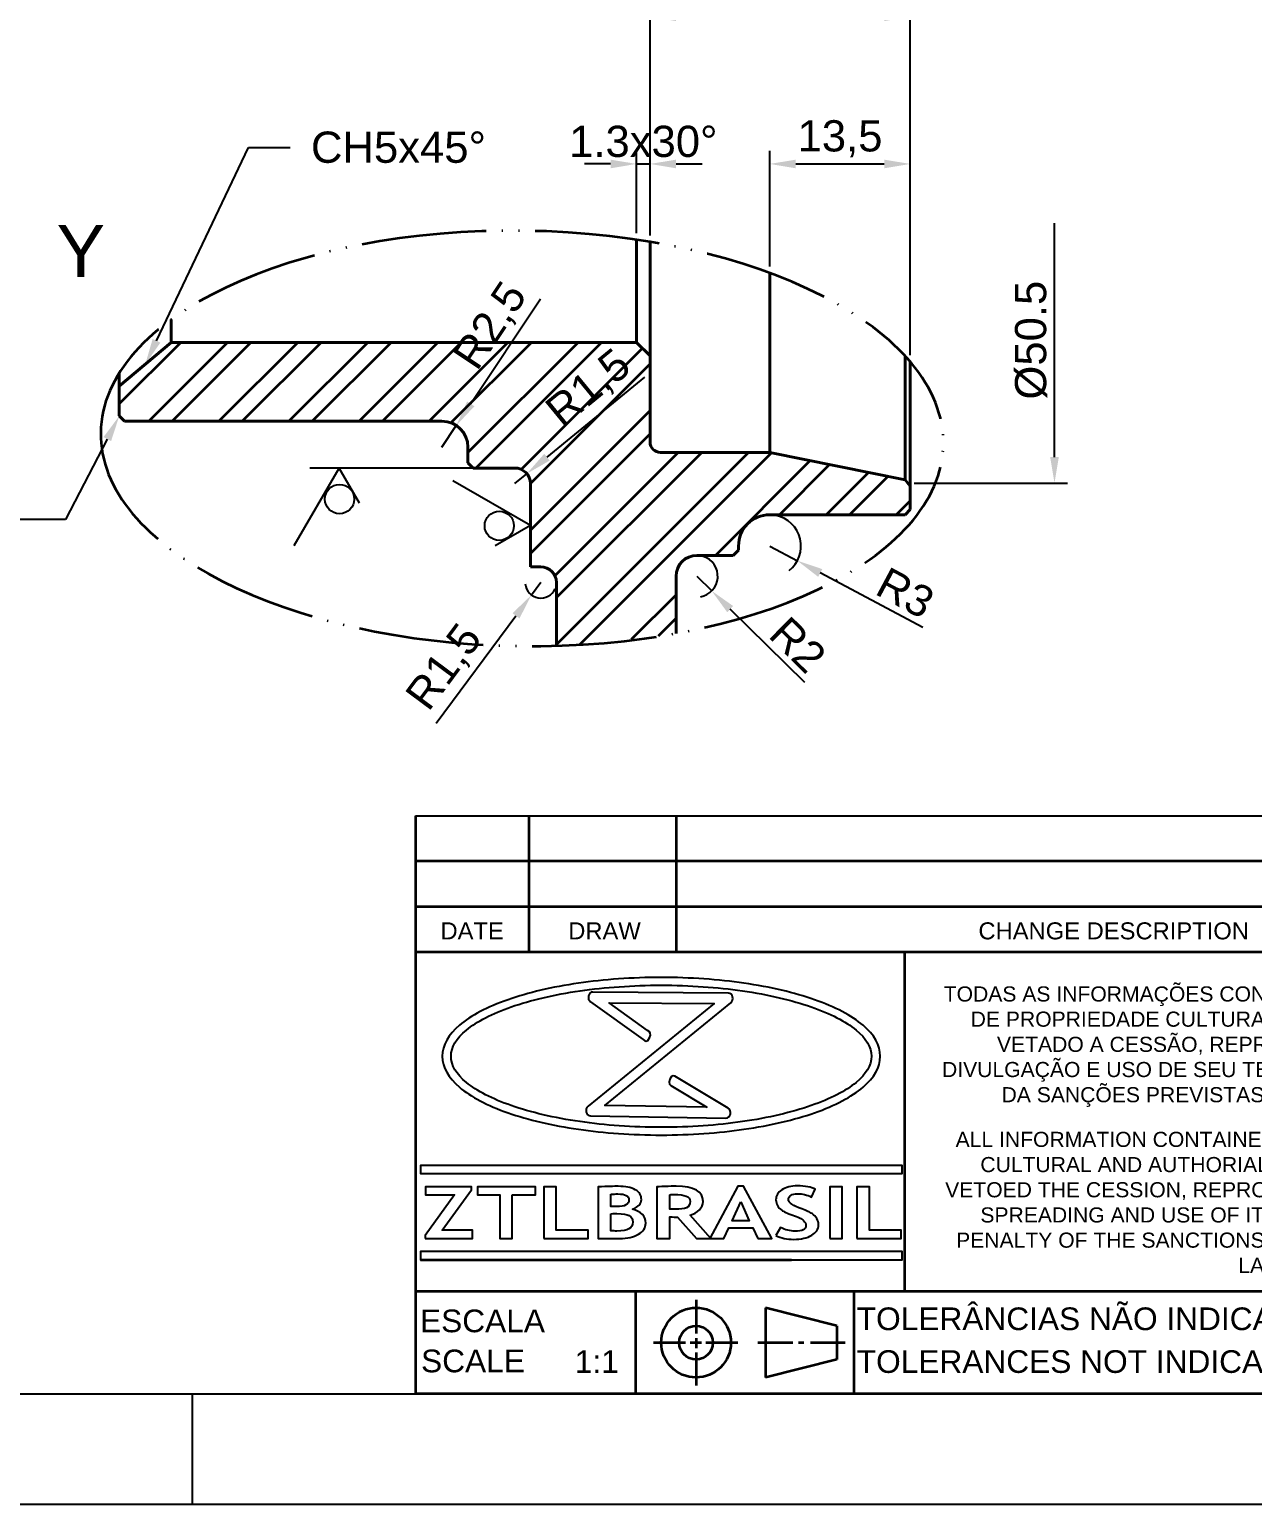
# Model space of a CAD drawing. Header units: millimetres. Extents: x 2429 to 2877, y 1091 to 1407.
# Drawn here: x 2637.2 to 2754.7, y 1091 to 1232.7 of the extents above; entities that cross this region are included whole.
import ezdxf
from ezdxf import colors
from ezdxf.entities.mleader import LeaderData, LeaderLine
from ezdxf.math import Vec2, Vec3

# ---------------------------------------------------------------- set-up
doc = ezdxf.new("R2010")
doc.units = ezdxf.units.MM
doc.linetypes.add('ACAD_ISO02W100', pattern=[15, 12, -3])
doc.linetypes.add('ACAD_ISO05W100', pattern=[33, 24, -3, 0, -3, 0, -3])
for name, color, linetype, lineweight in [('AM_0', 7, 'Continuous', 40), ('AM_5', 3, 'Continuous', 25), ('AM_7', 4, 'Continuous', 35), ('AM_8', 40, 'ACAD_ISO02W100', 35), ('AM_BOR', 2, 'ACAD_ISO05W100', 35)]:
    doc.layers.add(name, color=color, linetype=linetype, lineweight=lineweight)
doc.layers.add('Camada 1', color=7, linetype='Continuous')
doc.styles.get("Standard").update_dxf_attribs({"font": 'arial.ttf'})
doc.dimstyles.new('ISO-25', dxfattribs={"dimtxt": 3, "dimasz": 2.5, "dimexe": 1.25, "dimexo": 0.625, "dimtad": 1, "dimtxsty": 'Standard', "dimcen": 2.5, "dimadec": 0, "dimazin": 0, "dimtfac": 1, "dimtmove": 0, "dimatfit": 3, "dimfxl": 1, "dimarcsym": 0})

# ---------------------------------------------------------------- blocks, each defined once
blk = doc.blocks.new('A3 ZTL')
blk.add_line((19.57, 9.78), (401.17, 9.78))
at = {"layer": 'AM_BOR', "color": 135, "lineweight": 25}
blk.add_line((205.48, 9.78), (205.48, 0), dxfattribs=at)
at = {"layer": 'AM_BOR', "color": 135, "linetype": 'Continuous', "lineweight": 25}
blk.add_line((410.96, 0), (0, 0), dxfattribs=at)
blk = doc.blocks.new('*D61')
at = {"layer": 'AM_5', "color": 0, "lineweight": -2}
for p, q in [((2695.51, 1213.17), (2695.51, 1221.08)), ((2696.81, 1212.96), (2696.81, 1221.08)), ((2693.01, 1219.83), (2690.51, 1219.83)), ((2695.51, 1219.83), (2696.81, 1219.83)), ((2699.31, 1219.83), (2701.81, 1219.83))]:
    blk.add_line(p, q, dxfattribs=at)
at = {"layer": 'AM_5', "color": 0}
for points in [[(2693.01, 1220.24), (2693.01, 1219.41), (2695.51, 1219.83)], [(2699.31, 1220.24), (2699.31, 1219.41), (2696.81, 1219.83)]]:
    blk.add_solid(points, dxfattribs=at)
at = {"layer": 'Defpoints', "color": 0}
for p in [(2696.81, 1219.83), (2695.51, 1212.54), (2696.81, 1212.34)]:
    blk.add_point(p, dxfattribs=at)
at = {"layer": 'AM_5', "color": 0, "insert": (2696.16, 1221.98), "char_height": 3, "attachment_point": 5}
blk.add_mtext('1.3x30%%d', dxfattribs=at)
blk = doc.blocks.new('*D63')
at = {"layer": 'AM_5', "color": 0, "lineweight": -2}
for p, q in [((2708.31, 1209.97), (2708.31, 1221.08)), ((2721.81, 1201.44), (2721.81, 1221.08)), ((2710.81, 1219.83), (2719.31, 1219.83))]:
    blk.add_line(p, q, dxfattribs=at)
at = {"layer": 'AM_5', "color": 0}
for points in [[(2710.81, 1220.24), (2710.81, 1219.41), (2708.31, 1219.83)], [(2719.31, 1220.24), (2719.31, 1219.41), (2721.81, 1219.83)]]:
    blk.add_solid(points, dxfattribs=at)
at = {"layer": 'Defpoints', "color": 0}
for p in [(2721.81, 1219.83), (2708.31, 1209.34), (2721.81, 1200.81)]:
    blk.add_point(p, dxfattribs=at)
at = {"layer": 'AM_5', "color": 0, "insert": (2715.06, 1222.25), "char_height": 3, "attachment_point": 5}
blk.add_mtext('13,5', dxfattribs=at)
blk = doc.blocks.new('*D64')
at = {"layer": 'AM_5', "color": 0, "lineweight": -2}
for p, q in [((2696.81, 1212.96), (2696.81, 1235.23)), ((2721.81, 1201.44), (2721.81, 1235.23)), ((2699.31, 1233.98), (2719.31, 1233.98))]:
    blk.add_line(p, q, dxfattribs=at)
at = {"layer": 'AM_5', "color": 0}
for points in [[(2699.31, 1234.4), (2699.31, 1233.56), (2696.81, 1233.98)], [(2719.31, 1234.4), (2719.31, 1233.56), (2721.81, 1233.98)]]:
    blk.add_solid(points, dxfattribs=at)
at = {"layer": 'Defpoints', "color": 0}
for p in [(2721.81, 1233.98), (2696.81, 1212.34), (2721.81, 1200.81)]:
    blk.add_point(p, dxfattribs=at)
at = {"layer": 'AM_5', "color": 0, "insert": (2709.31, 1236.14), "char_height": 3, "attachment_point": 5}
blk.add_mtext('25', dxfattribs=at)
blk = doc.blocks.new('*D65')
at = {"layer": 'AM_5', "color": 0, "lineweight": -2}
for p, q in [((2708.31, 1183.11), (2710.96, 1181.7)), ((2723.01, 1175.27), (2713.16, 1180.52))]:
    blk.add_line(p, q, dxfattribs=at)
blk.add_arc((2708.31, 1183.11), 3, 308.0594, 78.0634, dxfattribs=at)
at = {"layer": 'AM_5', "color": 0}
blk.add_solid([(2713.36, 1180.89), (2712.96, 1180.15), (2710.96, 1181.7)], dxfattribs=at)
at = {"layer": 'Defpoints', "color": 0}
for p in [(2708.31, 1183.11), (2710.96, 1181.7)]:
    blk.add_point(p, dxfattribs=at)
at = {"layer": 'AM_5', "color": 0, "insert": (2721.34, 1178.6), "char_height": 3, "attachment_point": 5, "rotation": 331.9326}
blk.add_mtext('R3', dxfattribs=at)
blk = doc.blocks.new('*D66')
at = {"layer": 'AM_5', "color": 0, "lineweight": -2}
for p, q in [((2701.31, 1180.21), (2702.73, 1178.8)), ((2711.67, 1169.98), (2704.51, 1177.05))]:
    blk.add_line(p, q, dxfattribs=at)
blk.add_arc((2701.31, 1180.21), 2, 279.5755, 72.0951, dxfattribs=at)
at = {"layer": 'AM_5', "color": 0}
blk.add_solid([(2704.8, 1177.34), (2704.22, 1176.75), (2702.73, 1178.8)], dxfattribs=at)
at = {"layer": 'Defpoints', "color": 0}
for p in [(2701.31, 1180.21), (2702.73, 1178.8)]:
    blk.add_point(p, dxfattribs=at)
at = {"layer": 'AM_5', "color": 0, "insert": (2711.01, 1173.62), "char_height": 3, "attachment_point": 5, "rotation": 315.3853}
blk.add_mtext('R2', dxfattribs=at)
blk = doc.blocks.new('*D67')
at = {"layer": 'AM_5', "color": 0, "lineweight": -2}
for p, q in [((2686.31, 1179.61), (2685.41, 1178.4)), ((2676.25, 1166.08), (2683.92, 1176.4))]:
    blk.add_line(p, q, dxfattribs=at)
blk.add_arc((2686.31, 1179.61), 1.5, 185.6323, 336.1268, dxfattribs=at)
at = {"layer": 'AM_5', "color": 0}
blk.add_solid([(2683.59, 1176.65), (2684.26, 1176.15), (2685.41, 1178.4)], dxfattribs=at)
at = {"layer": 'Defpoints', "color": 0}
for p in [(2686.31, 1179.61), (2685.41, 1178.4)]:
    blk.add_point(p, dxfattribs=at)
at = {"layer": 'AM_5', "color": 0, "insert": (2677.17, 1171.38), "char_height": 3, "attachment_point": 5, "rotation": 53.3788}
blk.add_mtext('R1,5', dxfattribs=at)
blk = doc.blocks.new('*D68')
at = {"layer": 'AM_5', "color": 0, "lineweight": -2}
for p, q in [((2696.26, 1199.33), (2686.9, 1191.64)), ((2683.81, 1189.11), (2684.97, 1190.06))]:
    blk.add_line(p, q, dxfattribs=at)
at = {"layer": 'AM_5', "color": 0}
blk.add_solid([(2686.64, 1191.97), (2687.16, 1191.32), (2684.97, 1190.06)], dxfattribs=at)
at = {"layer": 'Defpoints', "color": 0}
for p in [(2684.97, 1190.06), (2683.81, 1189.11)]:
    blk.add_point(p, dxfattribs=at)
at = {"layer": 'AM_5', "color": 0, "insert": (2691, 1198.16), "char_height": 3, "attachment_point": 5, "rotation": 39.3828}
blk.add_mtext('R1,5', dxfattribs=at)
blk = doc.blocks.new('*D69')
at = {"layer": 'AM_5', "color": 0, "lineweight": -2}
for p, q in [((2686.29, 1206.84), (2679.58, 1196.77)), ((2676.81, 1192.61), (2678.19, 1194.69))]:
    blk.add_line(p, q, dxfattribs=at)
at = {"layer": 'AM_5', "color": 0}
blk.add_solid([(2679.23, 1197), (2679.93, 1196.54), (2678.19, 1194.69)], dxfattribs=at)
at = {"layer": 'Defpoints', "color": 0}
for p in [(2678.19, 1194.69), (2676.81, 1192.61)]:
    blk.add_point(p, dxfattribs=at)
at = {"layer": 'AM_5', "color": 0, "insert": (2681.61, 1204.19), "char_height": 3, "attachment_point": 5, "rotation": 56.3378}
blk.add_mtext('R2,5', dxfattribs=at)

msp = doc.modelspace()

# ---------------------------------------------------------------- hatches: boundary and pattern name
at = {"layer": 'AM_7'}
h = msp.add_hatch(dxfattribs=at)
h.set_pattern_fill('ANSI32', color=256, scale=0.5, style=0)
h.set_pattern_definition([(45, (-337.782, -67.107), (-3.367596, 3.367596), []), (45, (-335.537, -67.107), (-3.367596, 3.367596), [])])
edge = h.paths.add_edge_path()
edge.add_line((2650.808, 1202.682), (2645.808, 1198.457))
edge.add_line((2645.808, 1198.457), (2645.808, 1195.607))
edge.add_line((2645.808, 1195.607), (2646.308, 1195.107))
edge.add_line((2646.308, 1195.107), (2676.808, 1195.107))
edge.add_arc((2676.808, 1192.607), 2.5, 0, 90, ccw=False)
edge.add_line((2679.308, 1192.607), (2679.308, 1191.107))
edge.add_line((2679.308, 1191.107), (2679.808, 1190.607))
edge.add_line((2679.808, 1190.607), (2683.808, 1190.607))
edge.add_arc((2683.808, 1189.107), 1.5, 0, 90, ccw=False)
edge.add_line((2685.308, 1189.107), (2685.308, 1181.107))
edge.add_line((2685.308, 1181.107), (2686.308, 1181.107))
edge.add_arc((2686.308, 1179.607), 1.5, 0, 90, ccw=False)
edge.add_line((2687.808, 1179.607), (2687.808, 1173.523))
edge.add_ellipse((2684.507, 1193.452), major_axis=(-40.484, 0.574), ratio=0.4929583, start_angle=95.07638, end_angle=111.84341)
edge.add_line((2699.308, 1174.715), (2699.308, 1180.207))
edge.add_arc((2701.308, 1180.207), 2, 90, 180, ccw=False)
edge.add_line((2701.308, 1182.207), (2704.808, 1182.207))
edge.add_line((2704.808, 1182.207), (2705.308, 1182.707))
edge.add_line((2705.308, 1182.707), (2705.308, 1183.107))
edge.add_arc((2708.308, 1183.107), 3, 90, 180, ccw=False)
edge.add_line((2708.308, 1186.107), (2721.308, 1186.107))
edge.add_line((2721.308, 1186.107), (2721.808, 1186.607))
edge.add_line((2721.808, 1186.607), (2721.808, 1188.857))
edge.add_line((2721.808, 1188.857), (2721.318, 1189.457))
edge.add_line((2721.318, 1189.457), (2708.308, 1192.107))
edge.add_line((2708.308, 1192.107), (2697.808, 1192.107))
edge.add_arc((2697.808, 1193.107), 1, 180, 270, ccw=False)
edge.add_line((2696.808, 1193.107), (2696.808, 1201.382))
edge.add_line((2696.808, 1201.382), (2695.508, 1202.682))
edge.add_line((2695.508, 1202.682), (2650.808, 1202.682))
h.paths.add_polyline_path([(2688.747, 1192.618), (2696.749, 1199.187), (2692.826, 1203.966), (2684.824, 1197.397)], flags=9)
h.paths.add_polyline_path([(2681.062, 1198.238), (2686.801, 1206.855), (2681.655, 1210.282), (2675.917, 1201.665)], flags=9)

# ---------------------------------------------------------------- linework, layer by layer
at = {"linetype": 'Continuous'}
msp.add_line((2674.261, 1157.192), (2865.925, 1157.192), dxfattribs=at)
at = {"layer": 'AM_0'}
for p, q in [((2695.508, 1202.682), (2695.508, 1212.544)), ((2696.808, 1201.382), (2696.808, 1212.337)), ((2708.308, 1192.107), (2708.308, 1209.344)), ((2650.808, 1202.682), (2650.808, 1204.875)), ((2650.808, 1202.682), (2645.808, 1198.457)), ((2695.508, 1202.682), (2650.808, 1202.682)), ((2696.808, 1201.382), (2695.508, 1202.682)), ((2696.808, 1193.107), (2696.808, 1201.382)), ((2721.318, 1189.457), (2721.318, 1201.366)), ((2721.808, 1188.857), (2721.808, 1200.812)), ((2645.808, 1195.607), (2645.808, 1199.73)), ((2646.308, 1195.107), (2645.808, 1195.607)), ((2646.308, 1195.107), (2676.808, 1195.107)), ((2679.308, 1191.107), (2679.308, 1192.607)), ((2679.308, 1191.107), (2679.808, 1190.607)), ((2708.308, 1192.107), (2697.808, 1192.107)), ((2721.318, 1189.457), (2708.308, 1192.107)), ((2679.808, 1190.607), (2683.808, 1190.607)), ((2721.318, 1189.457), (2721.808, 1188.857)), ((2685.308, 1189.107), (2685.308, 1181.107)), ((2721.808, 1186.607), (2721.808, 1188.857)), ((2721.808, 1186.607), (2721.308, 1186.107)), ((2708.308, 1186.107), (2721.308, 1186.107)), ((2705.308, 1182.707), (2704.808, 1182.207)), ((2705.308, 1182.707), (2705.308, 1183.107)), ((2685.308, 1181.107), (2686.308, 1181.107)), ((2704.808, 1182.207), (2701.308, 1182.207)), ((2687.808, 1173.523), (2687.808, 1179.607)), ((2699.308, 1174.715), (2699.308, 1180.207))]:
    msp.add_line(p, q, dxfattribs=at)
for centre, radius, start, end in [((2676.808, 1192.607), 2.5, 0, 90), ((2697.808, 1193.107), 1, 180, 270), ((2683.808, 1189.107), 1.5, 0, 90), ((2708.308, 1183.107), 3, 90, 180), ((2686.308, 1179.607), 1.5, 0, 90), ((2701.308, 1180.207), 2, 90, 180)]:
    msp.add_arc(centre, radius, start, end, dxfattribs=at)
at = {"layer": 'AM_5'}
for p, q in [((2735.669, 1191.657), (2735.669, 1214.129)), ((2662.618, 1183.153), (2666.921, 1190.607)), ((2679.808, 1190.607), (2664.123, 1190.607)), ((2668.877, 1187.219), (2666.921, 1190.607)), ((2677.854, 1189.41), (2685.308, 1185.107)), ((2722.188, 1189.157), (2736.919, 1189.157)), ((2681.92, 1183.151), (2685.308, 1185.107))]:
    msp.add_line(p, q, dxfattribs=at)
for centre in [(2666.975, 1187.621), (2682.321, 1185.053)]:
    msp.add_circle(centre, 1.403, dxfattribs=at)
msp.add_solid([(2735.253, 1191.657), (2736.086, 1191.657), (2735.669, 1189.157)], dxfattribs=at)
at = {"layer": 'AM_8', "color": 0, "linetype": 'Continuous'}
for p, q in [((2674.261, 1157.192), (2674.261, 1101.653)), ((2685.151, 1157.192), (2685.151, 1144.124)), ((2699.308, 1157.192), (2699.308, 1144.124)), ((2812.834, 1152.836), (2674.261, 1152.836)), ((2674.261, 1148.48), (2812.834, 1148.48)), ((2674.261, 1144.124), (2789.695, 1144.124)), ((2721.248, 1144.124), (2721.248, 1111.454)), ((2674.738, 1114.515), (2710.413, 1114.515)), ((2789.695, 1111.454), (2674.261, 1111.454)), ((2722.571, 1111.454), (2674.261, 1111.454)), ((2695.425, 1111.454), (2695.425, 1101.653)), ((2716.396, 1111.454), (2716.396, 1101.653)), ((2701.228, 1110.668), (2701.228, 1107.436)), ((2714.766, 1108.169), (2707.915, 1109.906)), ((2707.915, 1109.906), (2707.915, 1103.201)), ((2714.766, 1108.169), (2714.766, 1104.938)), ((2697.133, 1106.553), (2700.207, 1106.553)), ((2700.674, 1106.553), (2701.756, 1106.553)), ((2701.228, 1106.987), (2701.228, 1106.022)), ((2702.172, 1106.553), (2705.227, 1106.553)), ((2707.168, 1106.553), (2710.537, 1106.553)), ((2711.056, 1106.553), (2711.598, 1106.553)), ((2712.225, 1106.553), (2715.561, 1106.553)), ((2701.228, 1105.589), (2701.228, 1102.439)), ((2714.766, 1104.938), (2707.915, 1103.201)), ((2674.261, 1101.653), (2865.925, 1101.653))]:
    msp.add_line(p, q, dxfattribs=at)
for radius in [3.352, 1.616]:
    msp.add_circle((2701.228, 1106.553), radius, dxfattribs=at)
at = {"layer": 'AM_BOR', "ltscale": 0.5, "extrusion": (0, 0, -1)}
msp.add_ellipse((2684.507, 1193.452), major_axis=(-40.484, 0.574), ratio=0.4929583, dxfattribs=at)
at = {"layer": 'Camada 1'}
for points, knots in [([(2697.884, 1141.648), (2700.693, 1141.648), (2703.378, 1141.451), (2705.831, 1141.095), (2705.831, 1141.095), (2708.38, 1140.725), (2710.679, 1140.182), (2712.607, 1139.509), (2712.607, 1139.509), (2714.587, 1138.819), (2716.184, 1137.985), (2717.276, 1137.052), (2717.276, 1137.052), (2718.339, 1136.143), (2718.926, 1135.138), (2718.926, 1134.076), (2718.926, 1134.076), (2718.926, 1133.014), (2718.339, 1132.009), (2717.276, 1131.1), (2717.276, 1131.1), (2716.184, 1130.167), (2714.587, 1129.333), (2712.607, 1128.642), (2712.607, 1128.642), (2710.679, 1127.969), (2708.38, 1127.426), (2705.831, 1127.056), (2705.831, 1127.056), (2703.378, 1126.7), (2700.693, 1126.503), (2697.884, 1126.503), (2697.884, 1126.503), (2695.074, 1126.503), (2692.389, 1126.7), (2689.936, 1127.056), (2689.936, 1127.056), (2687.387, 1127.426), (2685.088, 1127.969), (2683.16, 1128.642), (2683.16, 1128.642), (2681.181, 1129.333), (2679.583, 1130.167), (2678.491, 1131.1), (2678.491, 1131.1), (2677.428, 1132.009), (2676.841, 1133.014), (2676.841, 1134.076), (2676.841, 1134.076), (2676.841, 1135.138), (2677.428, 1136.143), (2678.491, 1137.052), (2678.491, 1137.052), (2679.583, 1137.985), (2681.181, 1138.819), (2683.16, 1139.509), (2683.16, 1139.509), (2685.088, 1140.182), (2687.387, 1140.725), (2689.937, 1141.095), (2689.937, 1141.095), (2692.389, 1141.451), (2695.074, 1141.648), (2697.884, 1141.648)], [0, 0, 0, 0, 0.0588235, 0.0588235, 0.0588235, 0.0588235, 0.1176471, 0.1176471, 0.1176471, 0.1176471, 0.1764706, 0.1764706, 0.1764706, 0.1764706, 0.2352941, 0.2352941, 0.2352941, 0.2352941, 0.2941176, 0.2941176, 0.2941176, 0.2941176, 0.3529412, 0.3529412, 0.3529412, 0.3529412, 0.4117647, 0.4117647, 0.4117647, 0.4117647, 0.4705882, 0.4705882, 0.4705882, 0.4705882, 0.5294118, 0.5294118, 0.5294118, 0.5294118, 0.5882353, 0.5882353, 0.5882353, 0.5882353, 0.6470588, 0.6470588, 0.6470588, 0.6470588, 0.7058824, 0.7058824, 0.7058824, 0.7058824, 0.7647059, 0.7647059, 0.7647059, 0.7647059, 0.8235294, 0.8235294, 0.8235294, 0.8235294, 0.8823529, 0.8823529, 0.8823529, 0.8823529, 1, 1, 1, 1]), ([(2697.884, 1140.901), (2695.123, 1140.901), (2692.49, 1140.709), (2690.088, 1140.361), (2690.088, 1140.361), (2687.592, 1140), (2685.346, 1139.471), (2683.467, 1138.815), (2683.467, 1138.815), (2681.639, 1138.177), (2680.165, 1137.423), (2679.162, 1136.595), (2679.162, 1136.595), (2678.209, 1135.809), (2677.683, 1134.957), (2677.683, 1134.076), (2677.683, 1134.076), (2677.683, 1133.195), (2678.209, 1132.343), (2679.162, 1131.557), (2679.162, 1131.557), (2680.165, 1130.729), (2681.639, 1129.975), (2683.467, 1129.337), (2683.467, 1129.337), (2685.346, 1128.681), (2687.592, 1128.152), (2690.088, 1127.79), (2690.088, 1127.79), (2692.49, 1127.443), (2695.123, 1127.25), (2697.884, 1127.25), (2697.884, 1127.25), (2700.644, 1127.25), (2703.278, 1127.443), (2705.679, 1127.79), (2705.679, 1127.79), (2708.175, 1128.152), (2710.421, 1128.681), (2712.3, 1129.337), (2712.3, 1129.337), (2714.129, 1129.975), (2715.602, 1130.729), (2716.606, 1131.557), (2716.606, 1131.557), (2717.558, 1132.343), (2718.084, 1133.195), (2718.084, 1134.076), (2718.084, 1134.076), (2718.084, 1134.957), (2717.558, 1135.809), (2716.606, 1136.595), (2716.606, 1136.595), (2715.602, 1137.423), (2714.129, 1138.177), (2712.3, 1138.815), (2712.3, 1138.815), (2710.421, 1139.471), (2708.175, 1140), (2705.679, 1140.361), (2705.679, 1140.361), (2703.277, 1140.709), (2700.644, 1140.901), (2697.884, 1140.901)], [0, 0, 0, 0, 0.0588235, 0.0588235, 0.0588235, 0.0588235, 0.1176471, 0.1176471, 0.1176471, 0.1176471, 0.1764706, 0.1764706, 0.1764706, 0.1764706, 0.2352941, 0.2352941, 0.2352941, 0.2352941, 0.2941176, 0.2941176, 0.2941176, 0.2941176, 0.3529412, 0.3529412, 0.3529412, 0.3529412, 0.4117647, 0.4117647, 0.4117647, 0.4117647, 0.4705882, 0.4705882, 0.4705882, 0.4705882, 0.5294118, 0.5294118, 0.5294118, 0.5294118, 0.5882353, 0.5882353, 0.5882353, 0.5882353, 0.6470588, 0.6470588, 0.6470588, 0.6470588, 0.7058824, 0.7058824, 0.7058824, 0.7058824, 0.7647059, 0.7647059, 0.7647059, 0.7647059, 0.8235294, 0.8235294, 0.8235294, 0.8235294, 0.8823529, 0.8823529, 0.8823529, 0.8823529, 1, 1, 1, 1]), ([(2696.133, 1135.688), (2696.133, 1135.688), (2691.092, 1139.301), (2691.092, 1139.301), (2691.092, 1139.301), (2690.717, 1139.57), (2690.869, 1140.252), (2691.311, 1140.249), (2691.311, 1140.249), (2691.311, 1140.249), (2704.331, 1140.144), (2704.331, 1140.144), (2704.331, 1140.144), (2704.759, 1140.141), (2704.918, 1139.496), (2704.569, 1139.212), (2704.569, 1139.212), (2704.569, 1139.212), (2692.447, 1129.337), (2692.447, 1129.337), (2692.447, 1129.337), (2692.447, 1129.337), (2702.272, 1129.179), (2702.272, 1129.179), (2702.272, 1129.179), (2702.272, 1129.179), (2698.967, 1131.169), (2698.967, 1131.169), (2698.967, 1131.169), (2698.75, 1131.3), (2698.533, 1131.431), (2698.722, 1131.885), (2698.722, 1131.885), (2698.911, 1132.339), (2699.129, 1132.208), (2699.346, 1132.078), (2699.346, 1132.078), (2699.346, 1132.078), (2704.3, 1129.093), (2704.3, 1129.093), (2704.3, 1129.093), (2704.705, 1128.849), (2704.562, 1128.122), (2704.105, 1128.129), (2704.105, 1128.129), (2704.105, 1128.129), (2691.086, 1128.339), (2691.086, 1128.339), (2691.086, 1128.339), (2690.659, 1128.345), (2690.503, 1128.987), (2690.851, 1129.271), (2690.851, 1129.271), (2690.851, 1129.271), (2702.96, 1139.135), (2702.96, 1139.135), (2702.96, 1139.135), (2702.96, 1139.135), (2692.868, 1139.217), (2692.868, 1139.217), (2692.868, 1139.217), (2692.868, 1139.217), (2696.569, 1136.564), (2696.569, 1136.564), (2696.569, 1136.564), (2696.775, 1136.417), (2696.981, 1136.269), (2696.764, 1135.831), (2696.764, 1135.831), (2696.546, 1135.393), (2696.34, 1135.54), (2696.133, 1135.688)], [0, 0, 0, 0, 0.0526316, 0.0526316, 0.0526316, 0.0526316, 0.1052632, 0.1052632, 0.1052632, 0.1052632, 0.1578947, 0.1578947, 0.1578947, 0.1578947, 0.2105263, 0.2105263, 0.2105263, 0.2105263, 0.2631579, 0.2631579, 0.2631579, 0.2631579, 0.3157895, 0.3157895, 0.3157895, 0.3157895, 0.3684211, 0.3684211, 0.3684211, 0.3684211, 0.4210526, 0.4210526, 0.4210526, 0.4210526, 0.4736842, 0.4736842, 0.4736842, 0.4736842, 0.5263158, 0.5263158, 0.5263158, 0.5263158, 0.5789474, 0.5789474, 0.5789474, 0.5789474, 0.6315789, 0.6315789, 0.6315789, 0.6315789, 0.6842105, 0.6842105, 0.6842105, 0.6842105, 0.7368421, 0.7368421, 0.7368421, 0.7368421, 0.7894737, 0.7894737, 0.7894737, 0.7894737, 0.8421053, 0.8421053, 0.8421053, 0.8421053, 0.8947368, 0.8947368, 0.8947368, 0.8947368, 1, 1, 1, 1]), ([(2674.828, 1123.581), (2674.828, 1123.581), (2720.939, 1123.581), (2720.939, 1123.581), (2720.939, 1123.581), (2720.939, 1123.581), (2721.03, 1123.581), (2721.03, 1123.581), (2721.03, 1123.581), (2721.03, 1123.581), (2721.03, 1123.491), (2721.03, 1123.491), (2721.03, 1123.491), (2721.03, 1123.491), (2721.03, 1122.891), (2721.03, 1122.891), (2721.03, 1122.891), (2721.03, 1122.891), (2721.03, 1122.8), (2721.03, 1122.8), (2721.03, 1122.8), (2721.03, 1122.8), (2720.939, 1122.8), (2720.939, 1122.8), (2720.939, 1122.8), (2720.939, 1122.8), (2674.828, 1122.8), (2674.828, 1122.8), (2674.828, 1122.8), (2674.828, 1122.8), (2674.738, 1122.8), (2674.738, 1122.8), (2674.738, 1122.8), (2674.738, 1122.8), (2674.738, 1122.891), (2674.738, 1122.891), (2674.738, 1122.891), (2674.738, 1122.891), (2674.738, 1123.491), (2674.738, 1123.491), (2674.738, 1123.491), (2674.738, 1123.491), (2674.738, 1123.581), (2674.738, 1123.581), (2674.738, 1123.581), (2674.738, 1123.581), (2674.828, 1123.581), (2674.828, 1123.581)], [0, 0, 0, 0, 0.0769231, 0.0769231, 0.0769231, 0.0769231, 0.1538462, 0.1538462, 0.1538462, 0.1538462, 0.2307692, 0.2307692, 0.2307692, 0.2307692, 0.3076923, 0.3076923, 0.3076923, 0.3076923, 0.3846154, 0.3846154, 0.3846154, 0.3846154, 0.4615385, 0.4615385, 0.4615385, 0.4615385, 0.5384615, 0.5384615, 0.5384615, 0.5384615, 0.6153846, 0.6153846, 0.6153846, 0.6153846, 0.6923077, 0.6923077, 0.6923077, 0.6923077, 0.7692308, 0.7692308, 0.7692308, 0.7692308, 0.8461538, 0.8461538, 0.8461538, 0.8461538, 1, 1, 1, 1]), ([(2675.197, 1116.564), (2675.197, 1116.564), (2675.197, 1116.849), (2675.197, 1116.849), (2675.197, 1116.849), (2675.197, 1116.849), (2678.017, 1120.75), (2678.017, 1120.75), (2678.017, 1120.75), (2678.017, 1120.75), (2675.244, 1120.75), (2675.244, 1120.75), (2675.244, 1120.75), (2675.244, 1120.75), (2675.244, 1121.534), (2675.244, 1121.534), (2675.244, 1121.534), (2675.244, 1121.534), (2679.653, 1121.534), (2679.653, 1121.534), (2679.653, 1121.534), (2679.653, 1121.534), (2679.653, 1121.249), (2679.653, 1121.249), (2679.653, 1121.249), (2679.653, 1121.249), (2676.823, 1117.348), (2676.823, 1117.348), (2676.823, 1117.348), (2676.823, 1117.348), (2679.754, 1117.348), (2679.754, 1117.348), (2679.754, 1117.348), (2679.754, 1117.348), (2679.754, 1116.564), (2679.754, 1116.564), (2679.754, 1116.564), (2679.754, 1116.564), (2675.197, 1116.564), (2675.197, 1116.564)], [0, 0, 0, 0, 0.0909091, 0.0909091, 0.0909091, 0.0909091, 0.1818182, 0.1818182, 0.1818182, 0.1818182, 0.2727273, 0.2727273, 0.2727273, 0.2727273, 0.3636364, 0.3636364, 0.3636364, 0.3636364, 0.4545455, 0.4545455, 0.4545455, 0.4545455, 0.5454545, 0.5454545, 0.5454545, 0.5454545, 0.6363636, 0.6363636, 0.6363636, 0.6363636, 0.7272727, 0.7272727, 0.7272727, 0.7272727, 0.8181818, 0.8181818, 0.8181818, 0.8181818, 1, 1, 1, 1]), ([(2683.567, 1120.75), (2683.567, 1120.75), (2683.567, 1116.564), (2683.567, 1116.564), (2683.567, 1116.564), (2683.567, 1116.564), (2682.366, 1116.564), (2682.366, 1116.564), (2682.366, 1116.564), (2682.366, 1116.564), (2682.366, 1120.75), (2682.366, 1120.75), (2682.366, 1120.75), (2682.366, 1120.75), (2680.215, 1120.75), (2680.215, 1120.75), (2680.215, 1120.75), (2680.215, 1120.75), (2680.215, 1121.534), (2680.215, 1121.534), (2680.215, 1121.534), (2680.215, 1121.534), (2685.814, 1121.534), (2685.814, 1121.534), (2685.814, 1121.534), (2685.814, 1121.534), (2685.814, 1120.75), (2685.814, 1120.75), (2685.814, 1120.75), (2685.814, 1120.75), (2683.567, 1120.75), (2683.567, 1120.75)], [0, 0, 0, 0, 0.1111111, 0.1111111, 0.1111111, 0.1111111, 0.2222222, 0.2222222, 0.2222222, 0.2222222, 0.3333333, 0.3333333, 0.3333333, 0.3333333, 0.4444444, 0.4444444, 0.4444444, 0.4444444, 0.5555556, 0.5555556, 0.5555556, 0.5555556, 0.6666667, 0.6666667, 0.6666667, 0.6666667, 0.7777778, 0.7777778, 0.7777778, 0.7777778, 1, 1, 1, 1]), ([(2686.599, 1116.564), (2686.599, 1116.564), (2686.599, 1121.534), (2686.599, 1121.534), (2686.599, 1121.534), (2686.599, 1121.534), (2687.8, 1121.534), (2687.8, 1121.534), (2687.8, 1121.534), (2687.8, 1121.534), (2687.8, 1117.348), (2687.8, 1117.348), (2687.8, 1117.348), (2687.8, 1117.348), (2690.856, 1117.348), (2690.856, 1117.348), (2690.856, 1117.348), (2690.856, 1117.348), (2690.856, 1116.564), (2690.856, 1116.564), (2690.856, 1116.564), (2690.856, 1116.564), (2686.599, 1116.564), (2686.599, 1116.564)], [0, 0, 0, 0, 0.1428571, 0.1428571, 0.1428571, 0.1428571, 0.2857143, 0.2857143, 0.2857143, 0.2857143, 0.4285714, 0.4285714, 0.4285714, 0.4285714, 0.5714286, 0.5714286, 0.5714286, 0.5714286, 0.7142857, 0.7142857, 0.7142857, 0.7142857, 1, 1, 1, 1]), ([(2693.893, 1116.564), (2693.893, 1116.564), (2691.824, 1116.564), (2691.824, 1116.564), (2691.824, 1116.564), (2691.824, 1116.564), (2691.824, 1121.53), (2691.824, 1121.53), (2691.824, 1121.53), (2692.736, 1121.561), (2693.375, 1121.578), (2693.74, 1121.578), (2693.74, 1121.578), (2694.443, 1121.578), (2694.991, 1121.467), (2695.387, 1121.246), (2695.387, 1121.246), (2695.782, 1121.026), (2695.979, 1120.711), (2695.979, 1120.303), (2695.979, 1120.303), (2695.979, 1119.909), (2695.696, 1119.598), (2695.13, 1119.369), (2695.13, 1119.369), (2695.97, 1119.154), (2696.391, 1118.711), (2696.391, 1118.039), (2696.391, 1118.039), (2696.391, 1117.587), (2696.157, 1117.228), (2695.694, 1116.962), (2695.694, 1116.962), (2695.229, 1116.697), (2694.629, 1116.564), (2693.893, 1116.564)], [0, 0, 0, 0, 0.1, 0.1, 0.1, 0.1, 0.2, 0.2, 0.2, 0.2, 0.3, 0.3, 0.3, 0.3, 0.4, 0.4, 0.4, 0.4, 0.5, 0.5, 0.5, 0.5, 0.6, 0.6, 0.6, 0.6, 0.7, 0.7, 0.7, 0.7, 0.8, 0.8, 0.8, 0.8, 1, 1, 1, 1]), ([(2701.264, 1116.564), (2701.264, 1116.564), (2699.46, 1118.616), (2699.46, 1118.616), (2699.46, 1118.616), (2699.279, 1118.618), (2699.025, 1118.626), (2698.697, 1118.64), (2698.697, 1118.64), (2698.697, 1118.64), (2698.697, 1116.564), (2698.697, 1116.564), (2698.697, 1116.564), (2698.697, 1116.564), (2697.451, 1116.564), (2697.451, 1116.564), (2697.451, 1116.564), (2697.451, 1116.564), (2697.451, 1121.534), (2697.451, 1121.534), (2697.451, 1121.534), (2697.519, 1121.534), (2697.779, 1121.542), (2698.233, 1121.559), (2698.233, 1121.559), (2698.685, 1121.576), (2699.049, 1121.585), (2699.326, 1121.585), (2699.326, 1121.585), (2701.044, 1121.585), (2701.903, 1121.096), (2701.903, 1120.119), (2701.903, 1120.119), (2701.903, 1119.825), (2701.783, 1119.557), (2701.546, 1119.315), (2701.546, 1119.315), (2701.31, 1119.073), (2701.011, 1118.903), (2700.651, 1118.803), (2700.651, 1118.803), (2700.651, 1118.803), (2702.649, 1116.564), (2702.649, 1116.564), (2702.649, 1116.564), (2702.649, 1116.564), (2701.264, 1116.564), (2701.264, 1116.564)], [0, 0, 0, 0, 0.0769231, 0.0769231, 0.0769231, 0.0769231, 0.1538462, 0.1538462, 0.1538462, 0.1538462, 0.2307692, 0.2307692, 0.2307692, 0.2307692, 0.3076923, 0.3076923, 0.3076923, 0.3076923, 0.3846154, 0.3846154, 0.3846154, 0.3846154, 0.4615385, 0.4615385, 0.4615385, 0.4615385, 0.5384615, 0.5384615, 0.5384615, 0.5384615, 0.6153846, 0.6153846, 0.6153846, 0.6153846, 0.6923077, 0.6923077, 0.6923077, 0.6923077, 0.7692308, 0.7692308, 0.7692308, 0.7692308, 0.8461538, 0.8461538, 0.8461538, 0.8461538, 1, 1, 1, 1]), ([(2707.174, 1116.564), (2707.174, 1116.564), (2706.68, 1117.571), (2706.68, 1117.571), (2706.68, 1117.571), (2706.68, 1117.571), (2704.362, 1117.571), (2704.362, 1117.571), (2704.362, 1117.571), (2704.362, 1117.571), (2703.891, 1116.564), (2703.891, 1116.564), (2703.891, 1116.564), (2703.891, 1116.564), (2702.558, 1116.564), (2702.558, 1116.564), (2702.558, 1116.564), (2702.558, 1116.564), (2705.254, 1121.602), (2705.254, 1121.602), (2705.254, 1121.602), (2705.254, 1121.602), (2705.781, 1121.602), (2705.781, 1121.602), (2705.781, 1121.602), (2705.781, 1121.602), (2708.499, 1116.564), (2708.499, 1116.564), (2708.499, 1116.564), (2708.499, 1116.564), (2707.174, 1116.564), (2707.174, 1116.564)], [0, 0, 0, 0, 0.1111111, 0.1111111, 0.1111111, 0.1111111, 0.2222222, 0.2222222, 0.2222222, 0.2222222, 0.3333333, 0.3333333, 0.3333333, 0.3333333, 0.4444444, 0.4444444, 0.4444444, 0.4444444, 0.5555556, 0.5555556, 0.5555556, 0.5555556, 0.6666667, 0.6666667, 0.6666667, 0.6666667, 0.7777778, 0.7777778, 0.7777778, 0.7777778, 1, 1, 1, 1]), ([(2708.891, 1116.838), (2708.891, 1116.838), (2709.336, 1117.629), (2709.336, 1117.629), (2709.336, 1117.629), (2709.808, 1117.385), (2710.275, 1117.263), (2710.733, 1117.263), (2710.733, 1117.263), (2711.439, 1117.263), (2711.791, 1117.444), (2711.791, 1117.805), (2711.791, 1117.805), (2711.791, 1117.975), (2711.707, 1118.136), (2711.542, 1118.29), (2711.542, 1118.29), (2711.376, 1118.444), (2711.033, 1118.617), (2710.514, 1118.808), (2710.514, 1118.808), (2709.996, 1118.999), (2709.646, 1119.156), (2709.466, 1119.279), (2709.466, 1119.279), (2709.287, 1119.403), (2709.148, 1119.549), (2709.05, 1119.719), (2709.05, 1119.719), (2708.954, 1119.888), (2708.905, 1120.076), (2708.905, 1120.282), (2708.905, 1120.282), (2708.905, 1120.666), (2709.098, 1120.985), (2709.48, 1121.238), (2709.48, 1121.238), (2709.863, 1121.492), (2710.355, 1121.618), (2710.955, 1121.618), (2710.955, 1121.618), (2711.737, 1121.618), (2712.311, 1121.51), (2712.678, 1121.296), (2712.678, 1121.296), (2712.678, 1121.296), (2712.312, 1120.537), (2712.312, 1120.537), (2712.312, 1120.537), (2711.891, 1120.758), (2711.445, 1120.869), (2710.979, 1120.869), (2710.979, 1120.869), (2710.702, 1120.869), (2710.487, 1120.815), (2710.335, 1120.708), (2710.335, 1120.708), (2710.182, 1120.6), (2710.106, 1120.46), (2710.106, 1120.289), (2710.106, 1120.289), (2710.106, 1120.004), (2710.535, 1119.708), (2711.393, 1119.4), (2711.393, 1119.4), (2711.846, 1119.237), (2712.172, 1119.087), (2712.372, 1118.95), (2712.372, 1118.95), (2712.572, 1118.814), (2712.725, 1118.654), (2712.829, 1118.472), (2712.829, 1118.472), (2712.935, 1118.29), (2712.987, 1118.087), (2712.987, 1117.863), (2712.987, 1117.863), (2712.987, 1117.46), (2712.771, 1117.129), (2712.337, 1116.869), (2712.337, 1116.869), (2711.906, 1116.609), (2711.326, 1116.479), (2710.599, 1116.479), (2710.599, 1116.479), (2709.969, 1116.479), (2709.4, 1116.598), (2708.891, 1116.838)], [0, 0, 0, 0, 0.0434783, 0.0434783, 0.0434783, 0.0434783, 0.0869565, 0.0869565, 0.0869565, 0.0869565, 0.1304348, 0.1304348, 0.1304348, 0.1304348, 0.173913, 0.173913, 0.173913, 0.173913, 0.2173913, 0.2173913, 0.2173913, 0.2173913, 0.2608696, 0.2608696, 0.2608696, 0.2608696, 0.3043478, 0.3043478, 0.3043478, 0.3043478, 0.3478261, 0.3478261, 0.3478261, 0.3478261, 0.3913043, 0.3913043, 0.3913043, 0.3913043, 0.4347826, 0.4347826, 0.4347826, 0.4347826, 0.4782609, 0.4782609, 0.4782609, 0.4782609, 0.5217391, 0.5217391, 0.5217391, 0.5217391, 0.5652174, 0.5652174, 0.5652174, 0.5652174, 0.6086957, 0.6086957, 0.6086957, 0.6086957, 0.6521739, 0.6521739, 0.6521739, 0.6521739, 0.6956522, 0.6956522, 0.6956522, 0.6956522, 0.7391304, 0.7391304, 0.7391304, 0.7391304, 0.7826087, 0.7826087, 0.7826087, 0.7826087, 0.826087, 0.826087, 0.826087, 0.826087, 0.8695652, 0.8695652, 0.8695652, 0.8695652, 0.9130435, 0.9130435, 0.9130435, 0.9130435, 1, 1, 1, 1]), ([(2714.071, 1116.564), (2714.071, 1116.564), (2714.071, 1121.534), (2714.071, 1121.534), (2714.071, 1121.534), (2714.071, 1121.534), (2715.271, 1121.534), (2715.271, 1121.534), (2715.271, 1121.534), (2715.271, 1121.534), (2715.271, 1116.564), (2715.271, 1116.564), (2715.271, 1116.564), (2715.271, 1116.564), (2714.071, 1116.564), (2714.071, 1116.564)], [0, 0, 0, 0, 0.2, 0.2, 0.2, 0.2, 0.4, 0.4, 0.4, 0.4, 0.6, 0.6, 0.6, 0.6, 1, 1, 1, 1]), ([(2716.679, 1116.564), (2716.679, 1116.564), (2716.679, 1121.534), (2716.679, 1121.534), (2716.679, 1121.534), (2716.679, 1121.534), (2717.879, 1121.534), (2717.879, 1121.534), (2717.879, 1121.534), (2717.879, 1121.534), (2717.879, 1117.348), (2717.879, 1117.348), (2717.879, 1117.348), (2717.879, 1117.348), (2720.936, 1117.348), (2720.936, 1117.348), (2720.936, 1117.348), (2720.936, 1117.348), (2720.936, 1116.564), (2720.936, 1116.564), (2720.936, 1116.564), (2720.936, 1116.564), (2716.679, 1116.564), (2716.679, 1116.564)], [0, 0, 0, 0, 0.1428571, 0.1428571, 0.1428571, 0.1428571, 0.2857143, 0.2857143, 0.2857143, 0.2857143, 0.4285714, 0.4285714, 0.4285714, 0.4285714, 0.5714286, 0.5714286, 0.5714286, 0.5714286, 0.7142857, 0.7142857, 0.7142857, 0.7142857, 1, 1, 1, 1]), ([(2693.025, 1120.825), (2693.025, 1120.825), (2693.025, 1119.634), (2693.025, 1119.634), (2693.025, 1119.634), (2693.209, 1119.625), (2693.403, 1119.621), (2693.606, 1119.621), (2693.606, 1119.621), (2694.388, 1119.621), (2694.779, 1119.836), (2694.779, 1120.268), (2694.779, 1120.268), (2694.779, 1120.65), (2694.424, 1120.841), (2693.713, 1120.841), (2693.713, 1120.841), (2693.526, 1120.841), (2693.296, 1120.835), (2693.025, 1120.825)], [0, 0, 0, 0, 0.1666667, 0.1666667, 0.1666667, 0.1666667, 0.3333333, 0.3333333, 0.3333333, 0.3333333, 0.5, 0.5, 0.5, 0.5, 0.6666667, 0.6666667, 0.6666667, 0.6666667, 1, 1, 1, 1]), ([(2698.697, 1120.767), (2698.697, 1120.767), (2698.697, 1119.387), (2698.697, 1119.387), (2698.697, 1119.387), (2698.92, 1119.373), (2699.09, 1119.366), (2699.206, 1119.366), (2699.206, 1119.366), (2699.708, 1119.366), (2700.075, 1119.418), (2700.306, 1119.522), (2700.306, 1119.522), (2700.54, 1119.626), (2700.656, 1119.828), (2700.656, 1120.129), (2700.656, 1120.129), (2700.656, 1120.373), (2700.532, 1120.545), (2700.281, 1120.641), (2700.281, 1120.641), (2700.032, 1120.738), (2699.64, 1120.787), (2699.104, 1120.787), (2699.104, 1120.787), (2698.975, 1120.787), (2698.839, 1120.781), (2698.697, 1120.767)], [0, 0, 0, 0, 0.125, 0.125, 0.125, 0.125, 0.25, 0.25, 0.25, 0.25, 0.375, 0.375, 0.375, 0.375, 0.5, 0.5, 0.5, 0.5, 0.625, 0.625, 0.625, 0.625, 0.75, 0.75, 0.75, 0.75, 1, 1, 1, 1]), ([(2705.517, 1120.082), (2705.517, 1120.082), (2704.704, 1118.246), (2704.704, 1118.246), (2704.704, 1118.246), (2704.704, 1118.246), (2706.329, 1118.246), (2706.329, 1118.246), (2706.329, 1118.246), (2706.329, 1118.246), (2705.517, 1120.082), (2705.517, 1120.082)], [0, 0, 0, 0, 0.25, 0.25, 0.25, 0.25, 0.5, 0.5, 0.5, 0.5, 1, 1, 1, 1]), ([(2693.025, 1118.946), (2693.025, 1118.946), (2693.025, 1117.304), (2693.025, 1117.304), (2693.025, 1117.304), (2693.268, 1117.288), (2693.464, 1117.279), (2693.616, 1117.279), (2693.616, 1117.279), (2694.151, 1117.279), (2694.541, 1117.347), (2694.782, 1117.48), (2694.782, 1117.48), (2695.023, 1117.613), (2695.144, 1117.835), (2695.144, 1118.144), (2695.144, 1118.144), (2695.144, 1118.427), (2695.032, 1118.633), (2694.807, 1118.762), (2694.807, 1118.762), (2694.582, 1118.891), (2694.189, 1118.955), (2693.63, 1118.955), (2693.63, 1118.955), (2693.513, 1118.955), (2693.312, 1118.953), (2693.025, 1118.946)], [0, 0, 0, 0, 0.125, 0.125, 0.125, 0.125, 0.25, 0.25, 0.25, 0.25, 0.375, 0.375, 0.375, 0.375, 0.5, 0.5, 0.5, 0.5, 0.625, 0.625, 0.625, 0.625, 0.75, 0.75, 0.75, 0.75, 1, 1, 1, 1]), ([(2674.828, 1115.296), (2674.828, 1115.296), (2720.939, 1115.296), (2720.939, 1115.296), (2720.939, 1115.296), (2720.939, 1115.296), (2721.03, 1115.296), (2721.03, 1115.296), (2721.03, 1115.296), (2721.03, 1115.296), (2721.03, 1115.206), (2721.03, 1115.206), (2721.03, 1115.206), (2721.03, 1115.206), (2721.03, 1114.606), (2721.03, 1114.606), (2721.03, 1114.606), (2721.03, 1114.606), (2721.03, 1114.515), (2721.03, 1114.515), (2721.03, 1114.515), (2721.03, 1114.515), (2720.939, 1114.515), (2720.939, 1114.515), (2720.939, 1114.515), (2720.939, 1114.515), (2674.828, 1114.515), (2674.828, 1114.515), (2674.828, 1114.515), (2674.828, 1114.515), (2674.738, 1114.515), (2674.738, 1114.515), (2674.738, 1114.515), (2674.738, 1114.515), (2674.738, 1114.606), (2674.738, 1114.606), (2674.738, 1114.606), (2674.738, 1114.606), (2674.738, 1115.206), (2674.738, 1115.206), (2674.738, 1115.206), (2674.738, 1115.206), (2674.738, 1115.296), (2674.738, 1115.296), (2674.738, 1115.296), (2674.738, 1115.296), (2674.828, 1115.296), (2674.828, 1115.296)], [0, 0, 0, 0, 0.0769231, 0.0769231, 0.0769231, 0.0769231, 0.1538462, 0.1538462, 0.1538462, 0.1538462, 0.2307692, 0.2307692, 0.2307692, 0.2307692, 0.3076923, 0.3076923, 0.3076923, 0.3076923, 0.3846154, 0.3846154, 0.3846154, 0.3846154, 0.4615385, 0.4615385, 0.4615385, 0.4615385, 0.5384615, 0.5384615, 0.5384615, 0.5384615, 0.6153846, 0.6153846, 0.6153846, 0.6153846, 0.6923077, 0.6923077, 0.6923077, 0.6923077, 0.7692308, 0.7692308, 0.7692308, 0.7692308, 0.8461538, 0.8461538, 0.8461538, 0.8461538, 1, 1, 1, 1])]:
    msp.add_open_spline(points, degree=3, knots=knots, dxfattribs=at)

# ---------------------------------------------------------------- block references
at = {"linetype": 'ByBlock', "lineweight": 0, "xscale": 1.089, "yscale": 1.089, "zscale": 1.089}
msp.add_blockref('A3 ZTL', (2429.046, 1090.997), dxfattribs=at)

# ---------------------------------------------------------------- texts
at = {"color": 0, "linetype": 'Continuous', "char_height": 1.452, "attachment_point": 1}
for s, insert in [('\\pi0.40137;TODAS AS INFORMAÇÕES CONTIDAS NESTE DOCUMENTO SÃO \\P\\pi2.9889;DE PROPRIEDADE CULTURAL E AUTORAL DA ZTL , SENDO \\P\\pi5.5165;VETADO A CESSÃO, REPRODUÇÃO, TRANSMISSÃO E \\P\\pi0.23646;DIVULGAÇÃO E USO DE SEU TEOR POR TERCEIROS, SOB PENA \\P\\pi5.9598;DA SANÇÕES PREVISTAS NA LEGISLAÇÃO VIGENTE.', (2724.624, 1140.788)), ('\\pi2.3521;ALL INFORMATION CONTAINED IN THIS DOCUMENT ARE OF \\P\\pi4.7272;CULTURAL AND AUTHORIAL PROPERTY OF ZTL, BEING  \\P\\pi1.3482;VETOED THE CESSION, REPRODUCTION,TRANSMISSION AND \\P\\pi4.7301;SPREADING AND USE OF ITS TEXT FOR THIRD, UNDER \\P\\pi2.4026;PENALTY OF THE SANCTIONS FORESEEN IN THE CURRENT \\P\\pi29.515;LAW.', (2723.816, 1126.812))]:
    msp.add_mtext_dynamic_manual_height_columns(s, width=63.66463, gutter_width=12.5, heights=[0], dxfattribs=dict(at, insert=insert))
at = {"layer": 'AM_5', "insert": (2639.786, 1213.96), "char_height": 5, "attachment_point": 1}
msp.add_mtext_dynamic_manual_height_columns('Y', width=12.46166, gutter_width=12.5, heights=[0], dxfattribs=at)
at = {"layer": 'AM_5', "insert": (2733.429, 1202.893), "char_height": 3, "attachment_point": 5, "rotation": 90}
msp.add_mtext('%%C50.5', dxfattribs=at)
at = {"layer": 'AM_8', "color": 0, "linetype": 'Continuous'}
for s, height, p in [('DATE', 1.6335, (2676.673, 1145.31)), ('DRAW', 1.6335, (2688.945, 1145.31)), ('CHANGE DESCRIPTION', 1.6335, (2728.36, 1145.31)), ('TOLERÂNCIAS NÃO INDICADAS CONF. DIN-7168:', 2.178, (2716.667, 1107.756)), ('ESCALA', 2.178, (2674.705, 1107.553)), ('SCALE', 2.178, (2674.807, 1103.704)), ('1:1', 2.178, (2689.573, 1103.645)), ('TOLERANCES NOT INDICATED AS DIN-7168: HIGH', 2.178, (2716.667, 1103.645))]:
    msp.add_text(s, height=height, dxfattribs=at).set_placement(p)

# ---------------------------------------------------------------- dimensions: what is measured, and where the dimension line sits
at = {"layer": 'AM_5'}
for base, p1, picture, middle in [((2721.808, 1233.98), (2696.808, 1212.337), '*D64', (2709.308, 1236.136)), ((2721.808, 1219.827), (2708.308, 1209.344), '*D63', (2715.058, 1222.254))]:
    dim = msp.add_linear_dim(base=base, p1=p1, p2=(2721.808, 1200.812), dimstyle='ISO-25', dxfattribs=at)
    dim.commit()
    dim.dimension.update_dxf_attribs({"geometry": picture, "text_midpoint": middle})
dim = msp.add_linear_dim(base=(2696.808, 1219.827), p1=(2695.508, 1212.544), p2=(2696.808, 1212.337), text='1.3x30%%d', dimstyle='ISO-25', dxfattribs=at)
dim.commit()
dim.dimension.update_dxf_attribs({"geometry": '*D61', "text_midpoint": (2696.158, 1219.827), "dimtype": 160})
for center, mpoint, picture, middle in [((2676.808, 1192.607), (2678.194, 1194.688), '*D69', (2681.606, 1204.192)), ((2683.808, 1189.107), (2684.967, 1190.059), '*D68', (2691.003, 1198.155))]:
    dim = msp.add_radius_dim(center=center, mpoint=mpoint, dimstyle='ISO-25', dxfattribs=at)
    dim.commit()
    dim.dimension.update_dxf_attribs({"geometry": picture, "text_midpoint": middle})
for center, mpoint, picture, middle in [((2708.308, 1183.107), (2710.955, 1181.695), '*D65', (2720.322, 1176.701)), ((2701.308, 1180.207), (2702.732, 1178.802), '*D66', (2709.517, 1172.107)), ((2686.308, 1179.607), (2685.413, 1178.403), '*D67', (2679.117, 1169.932))]:
    dim = msp.add_radius_dim(center=center, mpoint=mpoint, dimstyle='ISO-25', dxfattribs=at)
    dim.commit()
    dim.dimension.update_dxf_attribs({"geometry": picture, "text_midpoint": middle, "dimtype": 164})

# ---------------------------------------------------------------- leaders
ml = msp.add_multileader_mtext('Standard', dxfattribs=at)
ml.set_content('CH5x45%%D', color=256)
ml.set_leader_properties()
ml.build(insert=Vec2(0, 0))
ml.multileader.update_dxf_attribs({"arrow_head_size": 2.5})
ctx = ml.context
ctx.base_point, ctx.char_height, ctx.arrow_head_size, ctx.plane_origin = Vec3(2662.227, 1221.413), 3, 2.5, Vec3(2648.308, 1200.569)
notes = []
notes.append((ctx, [(0, (1, 1, 0), (2658.227, 1221.413), (1, 0), 4, [(0, [(2648.308, 1200.569)], 0, [])])]))
ctx.mtext.insert, ctx.mtext.flow_direction = Vec3(2664.227, 1222.938), 5
ml = msp.add_multileader_mtext('Standard', dxfattribs=at)
ml.set_content('Ch1x45%%D', color=256)
ml.set_leader_properties()
ml.build(insert=Vec2(0, 0))
ml.multileader.update_dxf_attribs({"arrow_head_size": 2.5})
ctx = ml.context
ctx.base_point, ctx.char_height, ctx.arrow_head_size, ctx.plane_origin = Vec3(2613.019, 1185.645), 3, 2.5, Vec3(2645.808, 1195.607)
ctx.text_align_type = 2
notes.append((ctx, [(0, (1, 1, 0), (2640.653, 1185.645), (-1, 0), 8, [(0, [(2645.808, 1195.607)], 0, [])])]))
ctx.mtext.insert, ctx.mtext.alignment, ctx.mtext.flow_direction = Vec3(2630.653, 1187.171), 3, 5
for ctx, leaders in notes:
    for number, flags, end, landing, length, lines in leaders:
        leader = LeaderData()
        leader.index, (leader.has_last_leader_line, leader.has_dogleg_vector, leader.attachment_direction) = number, flags
        leader.last_leader_point, leader.dogleg_vector, leader.dogleg_length = Vec3(end), Vec3(landing), length
        for number, points, colour, breaks in lines:
            line = LeaderLine()
            line.index, line.vertices, line.color, line.breaks = number, Vec3.list(points), colors.encode_raw_color(colour), breaks
            leader.lines.append(line)
        ctx.leaders.append(leader)

doc.saveas('drawing.dxf')
